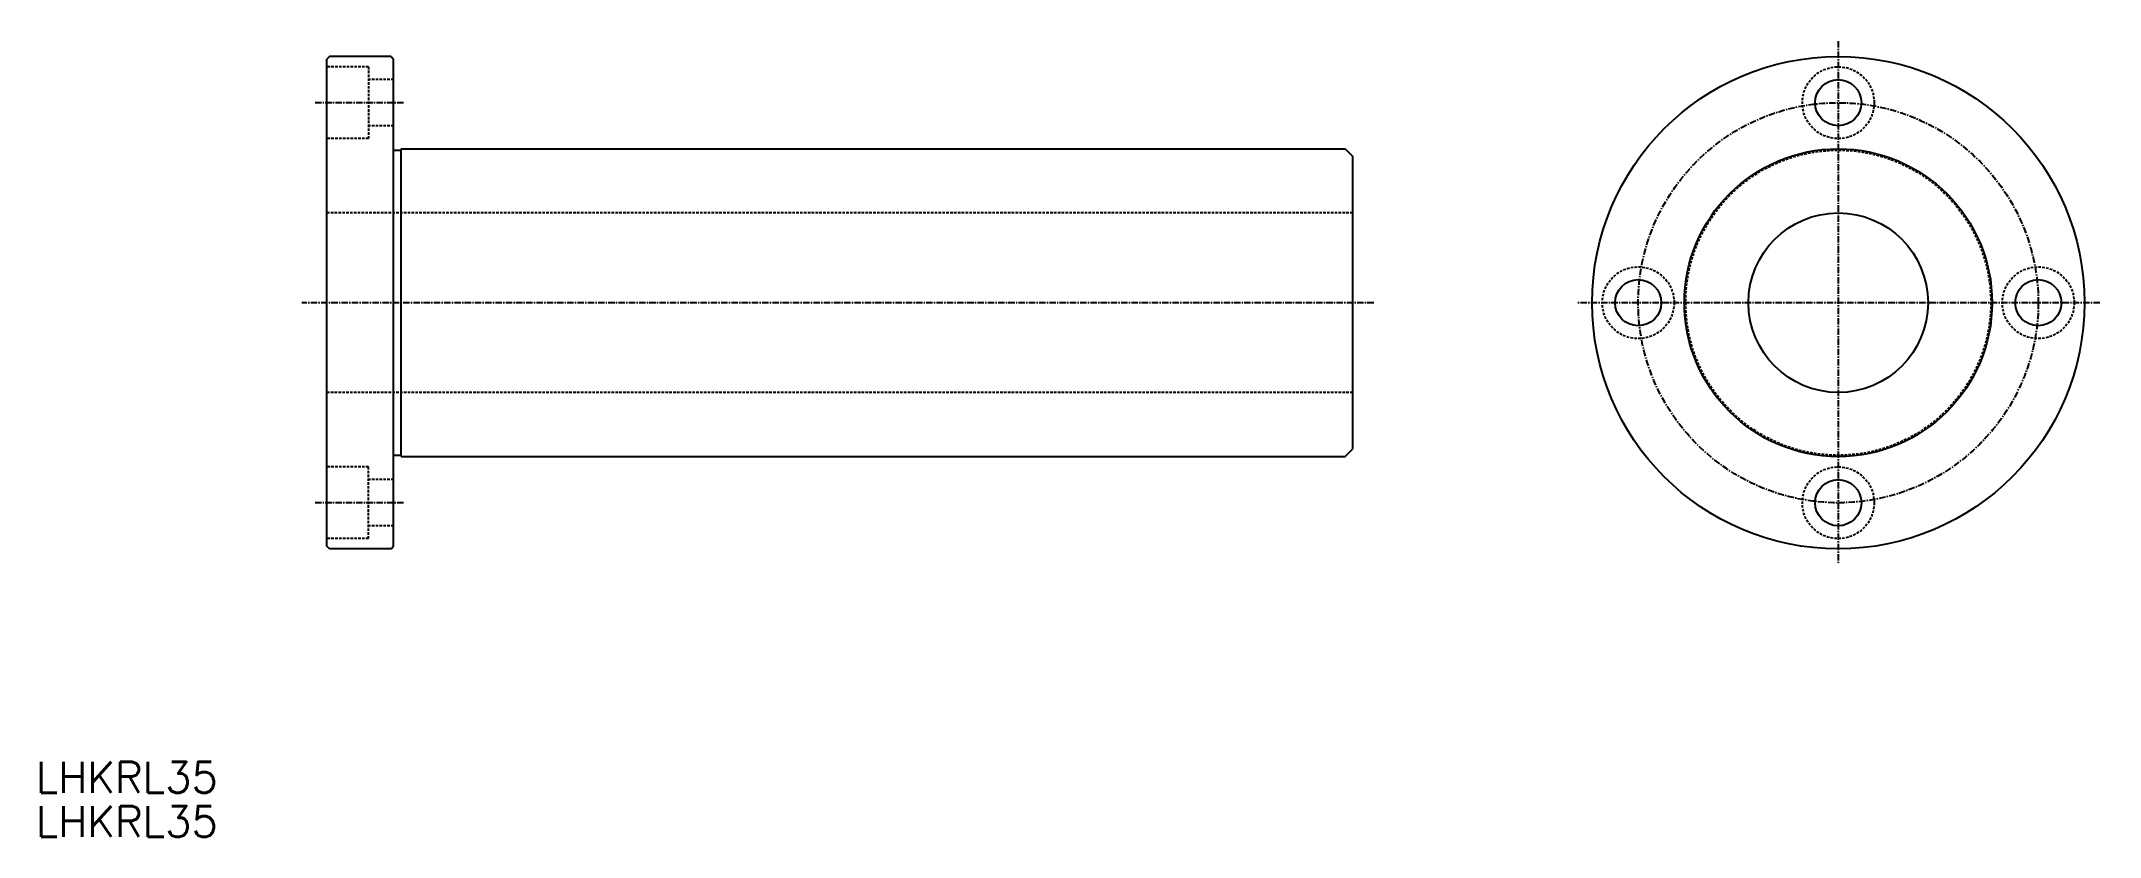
# Model space of a CAD drawing. Extents: x 91 to 493, y -241 to -86.
import ezdxf

# ---------------------------------------------------------------- set-up
doc = ezdxf.new("R2010")
doc.units = 0
doc.linetypes.add('CENTER', pattern=[2, 1.25, -0.25, 0.25, -0.25])
doc.linetypes.add('DASHED', pattern=[0.75, 0.5, -0.25])
doc.layers.get('0').update_dxf_attribs({"linetype": 'CONTINUOUS'})
doc.layers.add('CENTER', color=1, linetype='CENTER')
doc.styles.get("Standard").update_dxf_attribs({"font": 'txt.shx', "bigfont": 'bigfont.shx'})

msp = doc.modelspace()

# ---------------------------------------------------------------- linework, layer by layer
at = {"color": 7, "linetype": 'CONTINUOUS'}
for p, q in [((147.49, -88.74), (146.99, -89.24)), ((146.99, -184.24), (146.99, -89.24)), ((159.49, -88.74), (147.49, -88.74)), ((159.49, -88.74), (159.99, -89.24)), ((159.99, -184.24), (159.99, -89.24)), ((159.99, -106.99), (161.49, -106.99)), ((161.49, -106.74), (345.49, -106.74)), ((161.49, -166.74), (161.49, -106.74)), ((345.49, -106.74), (346.99, -108.24)), ((346.99, -165.24), (346.99, -108.24)), ((159.99, -166.49), (161.49, -166.49)), ((161.49, -166.74), (345.49, -166.74)), ((173.12, -166.74), (173.12, -166.74)), ((186.24, -166.74), (186.24, -166.74)), ((345.49, -166.74), (346.99, -165.24)), ((147.49, -184.74), (146.99, -184.24)), ((159.49, -184.74), (159.99, -184.24)), ((159.49, -184.74), (147.49, -184.74))]:
    msp.add_line(p, q, dxfattribs=at)
at = {"color": 3, "linetype": 'DASHED'}
for p, q in [((155.09, -90.74), (146.99, -90.74)), ((155.09, -90.74), (155.09, -104.74)), ((159.99, -93.24), (155.09, -93.24)), ((159.99, -102.24), (155.09, -102.24)), ((155.09, -104.74), (146.99, -104.74)), ((346.99, -119.24), (146.99, -119.24)), ((346.99, -154.24), (146.99, -154.24)), ((155.09, -168.74), (146.99, -168.74)), ((155.09, -182.74), (155.09, -168.74)), ((159.99, -171.24), (155.09, -171.24)), ((159.99, -180.24), (155.09, -180.24)), ((155.09, -182.74), (146.99, -182.74))]:
    msp.add_line(p, q, dxfattribs=at)
at = {"color": 7, "linetype": 'CONTINUOUS'}
for centre, radius in [((441.66, -136.74), 48), ((441.66, -97.74), 4.5), ((441.66, -136.74), 30), ((441.66, -136.74), 17.5), ((402.66, -136.74), 4.5), ((480.66, -136.74), 4.5), ((441.66, -175.74), 4.5)]:
    msp.add_circle(centre, radius, dxfattribs=at)
at = {"color": 3, "linetype": 'DASHED'}
for centre, radius in [((441.66, -97.74), 7), ((441.66, -136.74), 29.75), ((402.66, -136.74), 7), ((480.66, -136.74), 7), ((441.66, -175.74), 7)]:
    msp.add_circle(centre, radius, dxfattribs=at)
at = {"color": 7, "linetype": 'CONTINUOUS'}
for centre, start, end in [((345.49, -108.24), 89.8875, 90), ((345.49, -108.24), 0, 0.1125), ((345.49, -165.24), 270, 270.1125), ((345.49, -165.24), 359.8875, 0)]:
    msp.add_arc(centre, 1.5, start, end, dxfattribs=at)
at = {"layer": 'CENTER', "color": 1, "linetype": 'CENTER'}
for p, q in [((441.66, -85.74), (441.66, -187.74)), ((161.91, -97.74), (144.65, -97.74)), ((351.09, -136.74), (142.09, -136.74)), ((492.66, -136.74), (390.66, -136.74)), ((161.91, -175.74), (144.65, -175.74))]:
    msp.add_line(p, q, dxfattribs=at)
msp.add_circle((441.66, -136.74), 39, dxfattribs=at)

# ---------------------------------------------------------------- texts
at = {"color": 7, "linetype": 'CONTINUOUS'}
for p in [(90.24, -232.28), (90.24, -240.88)]:
    msp.add_text('LHKRL35', height=6, dxfattribs=at).set_placement(p)

doc.saveas('drawing.dxf')
